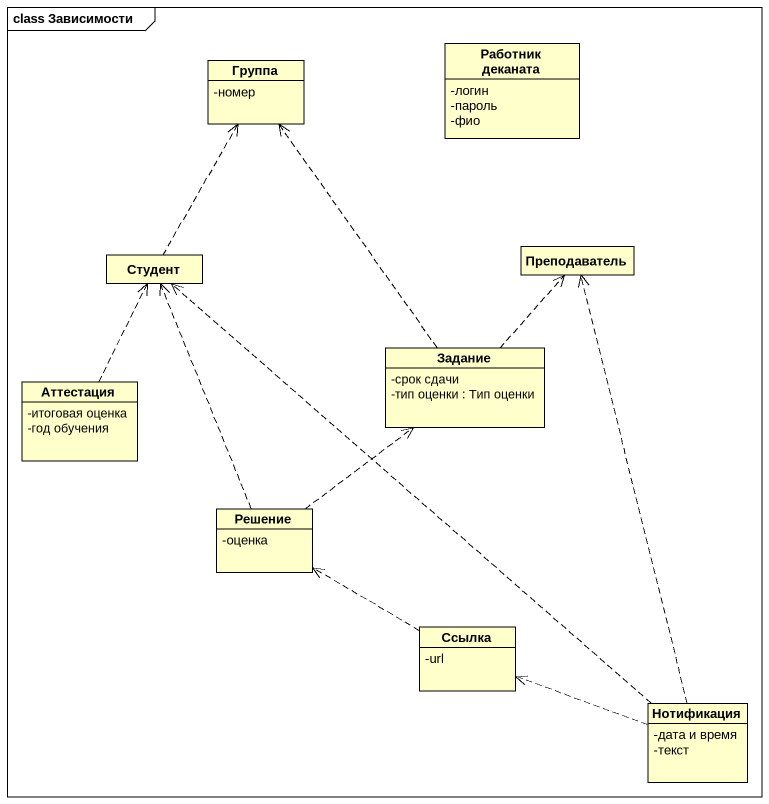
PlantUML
@startuml
mainframe class Зависимости
hide circle
hide empty members
skinparam classAttributeIconSize 0
class Группа {
  -номер
}
class "Работник деканата" as Работник_деканата {
  -логин
  -пароль
  -фио
}
class Студент
class Преподаватель
class Задание {
  -срок сдачи
  -тип оценки : Тип оценки
}
class Аттестация {
  -итоговая оценка
  -год обучения
}
class Решение {
  -оценка
}
class Ссылка {
  -url
}
class Нотификация {
  -дата и время
  -текст
}
Студент .up.> Группа
Задание .up.> Группа
Задание .up.> Преподаватель
Аттестация .up.> Студент
Решение .up.> Студент
Решение .up.> Задание
Ссылка .left.> Решение
Нотификация .up.> Студент
Нотификация .up.> Преподаватель
Нотификация .left.> Ссылка
@enduml
